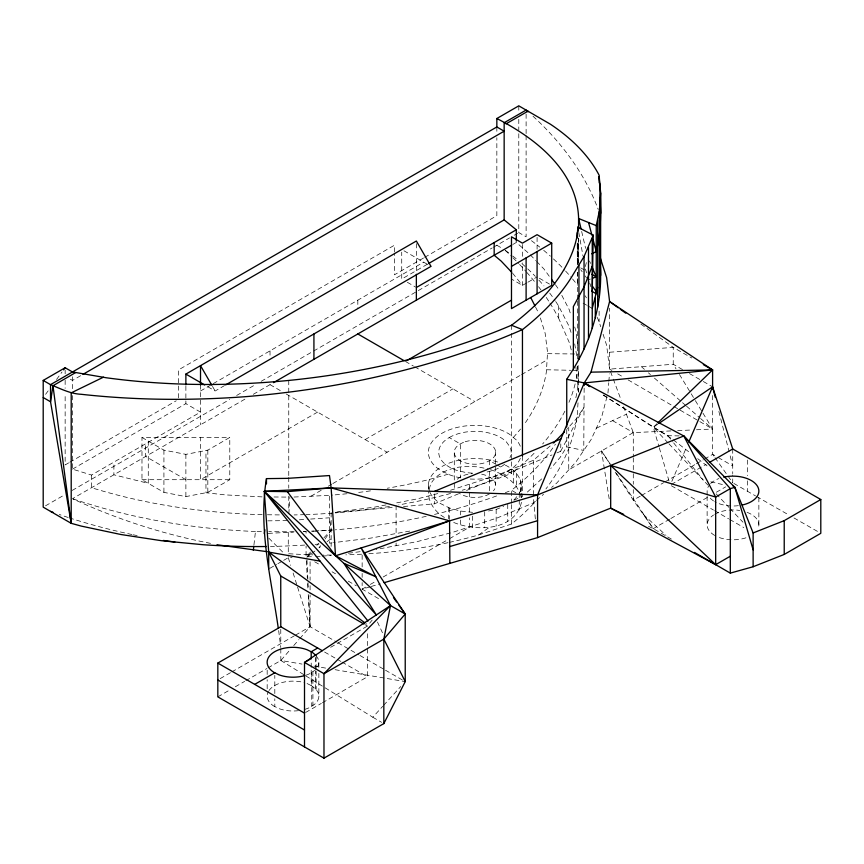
<?xml version="1.0" encoding="UTF-8"?>
<svg xmlns="http://www.w3.org/2000/svg" width="864" height="864" viewBox="0 0 864 864"><rect width="100%" height="100%" fill="white"/><g stroke="black" fill="none" stroke-linecap="round" stroke-linejoin="round"><path stroke-width="0.65" stroke-dasharray="4.32 3.24" d="M267.17 688.792L267.17 679.698M267.17 674.503L267.17 668.002M298.447 710.672A25.866 14.936 0 0 1 278.975 708.599L274.806 706.568L274.806 698.771M274.806 693.565L274.806 675.367M304.808 709.366A25.866 14.936 0 0 0 310.37 707.152L314.744 704.182A25.866 14.936 0 0 0 318.33 692.939L316.17 689.418L311.202 685.562L311.202 668.66M311.202 667.364L311.202 659.567M578.534 265.27L578.545 238.464M315.587 688.954L315.63 670.766M315.641 669.46L315.673 656.467M578.534 262.602L578.578 238.54L578.578 262.678M577.357 264.6L577.39 242.784M577.649 263.542L577.778 243.356M577.487 264.265L577.703 243.097M577.433 282.971L577.552 272.614M556.945 452.866L560.66 451.321L560.812 443.891M584.14 388.163L583.762 450.436L566.741 446.872L560.12 457.423L550.757 468.515M288.835 513.756L289.829 498.398M578.027 402.818L577.184 415.994A341.269 222.102 7.3 0 1 545.929 488.916M540.367 317.963L545.108 333.094L547.538 352.274L546.415 371.488A313.146 180.792 0 0 1 523.757 425.012M577.703 366.649L577.184 373.799A342.749 197.888 0 0 1 576.266 378.842M607.954 393.023L608.753 382.784M608.85 381.499L609.455 373.831M253.94 544.914L255.463 531.5L262.116 531.587M585.382 266.512L586.364 262.591M606.971 396.749L601.733 416.653L591.008 439.733L575.921 461.992L556.643 483.149L551.599 487.447M521.456 502.34C514.868 531.608 474.433 531.749 452.39 521.888M429.181 489.337L430.639 484.218A46.202 30.067 7.3 0 1 465.188 466.463L477.306 466.787L488.074 468.936M519.62 492.599C524.642 483.008 517.73 472.554 509.501 467.467A46.559 26.881 0 0 0 501.498 463.406M671.803 481.399L686.632 447.001M560.66 451.321L583.762 407.743L575.921 419.299L567.011 429.073M320.512 545.681L318.989 547.895L322.024 545.573M325.069 539.017L331.139 530.14L329.486 517.795L307.217 519.286M330.642 647.32L367.459 626.044L368.064 625.18L365.904 623.581M45.576 394.34L48.708 390.096M56.538 379.458L62.024 372.006M369.684 623.171L372.168 620.082M514.037 499.986L519.253 493.754L519.253 498.776M513.356 437.476L520.538 429.084M268.002 667.894L280.843 660.485L290.304 649.555M293.749 645.581L298.912 639.619M299.765 638.626L310.09 626.702L310.09 594.896M325.112 687.809L372.794 717.228L382.709 706.342M383.605 705.359L400.723 686.556M310.554 552.02L306.072 556.772L314.518 556.664M316.818 545.357L318.611 543.456M323.978 537.743L331.139 530.14L315.306 530.95M657.115 423.565L653.292 427.259L658.93 446.537M527.364 492.07L542.117 478.494M450.554 490.244L497.038 475.34L533.423 460.242L552.604 443.891M535.442 501.217L533.423 502.934L497.038 518.033L451.829 532.613M536.458 500.353L543.521 494.327M306.839 557.215L310.889 554.116M311.904 553.338L314.939 551.005M327.089 541.685L331.139 538.585M449.312 542.387A404.082 262.98 7.3 0 0 478.699 534.935L489.661 527.072M311.45 553.079L306.072 556.772L306.072 546.102M657.688 424.267L653.292 427.259L601.225 393.844M305.953 675.194A25.866 14.936 0 0 0 310.338 673.358L314.712 670.388M80.633 375.71L72.468 380.43L69.336 378.616M68.623 462.91L65.146 464.918L65.146 393.671M69.779 462.24L176.245 400.777M423.511 258.023L394.405 274.817L394.405 253.314M424.678 257.342L496.843 215.676L496.843 137.722M200.513 390.992L212.101 384.296M213.257 383.627L423.673 262.148M72.468 469.141L185.879 403.661L200.513 412.106L91.519 475.038L72.468 469.141L72.468 395.215M427.334 264.254L401.728 279.04L401.728 252.158M207.824 386.759L215.147 390.992L224.478 385.603M45.511 505.829L65.146 494.489M72.155 490.439L229.662 399.503M236.66 395.464L255.334 384.685M261.166 381.316L492.178 247.946M493.344 247.266L509.555 237.913M514.177 235.246L517.633 233.248M210.492 543.337C162.875 534.168 116.467 519.08 72.468 498.712L246.316 398.336M253.314 394.297L272.333 383.314M512.816 244.48L516.305 242.46L529.416 253.93M141.977 437.454L163.922 450.133L185.879 454.356L207.824 450.133L229.781 437.454L229.781 479.704L207.824 492.372L185.879 496.595L163.922 492.372L141.977 479.704L141.977 437.454L229.781 437.454M526.954 282.776L522.45 285.379L511.477 279.04M528.077 282.128L537.084 276.934M317.585 412.106L200.513 479.704L200.513 437.454M365.137 439.571L452.941 388.876M310.91 496.228L321.289 490.234M328.223 486.227L331.679 484.229M332.834 483.559L520.366 375.3M521.532 374.62L547.182 359.813M269.849 568.328L276.761 564.332M277.916 563.674L282.517 561.017M283.673 560.347L288.274 557.69L292.086 557.496M365.645 587.131L362.146 589.151L362.146 582.606M370.31 584.431L376.132 581.072M383.13 577.033L448.416 539.341M449.572 538.672L469.39 527.234L469.39 517.892M670.939 430.92L633.29 432.605L568.739 469.876L568.739 427.183M220.158 678.629L230.656 672.581M231.822 671.9L294.311 635.828M295.434 635.17L310.09 626.702L336.776 642.103M217.825 696.87L230.666 689.461M235.332 686.761L244.663 681.372M245.83 680.702L266.836 668.574M640.289 496.152L633.29 500.202L615.222 472.219M641.455 495.482L663.649 482.674M664.816 481.993L695.174 464.465M696.341 463.795L703.339 459.745M704.516 459.076L712.681 454.356L717.142 456.916M671.371 484.412L706.104 464.357M305.629 712.476L321.332 703.404M322.434 702.778L367.47 676.771L367.459 631.379M669.643 519.199L653.292 528.649L633.29 500.202L633.29 489.596M670.81 518.53L708.199 496.94M716.375 492.221L725.717 486.832M596.376 428.188L626.422 414.202M403.52 506.52L434.354 503.852L459.119 493.549M466.549 490.46L551.999 454.928M488.516 510.991L496.152 509.425L503.658 506.434M590.36 279.072L587.995 279.958L590.998 284.191M478.678 534.913L511.477 524.059A341.269 222.102 7.3 0 0 535.712 501.228M369.889 586.872L362.146 589.151L380.776 599.897M371.174 586.494L380.203 583.837M448.297 474.185L428.587 479.66A378.832 218.711 0 0 1 387.212 488.246M437.778 493.571L417.344 498.874L396.101 502.978L396.101 536.328M450.554 532.937L417.344 541.566L376.099 549.526M386.1 504.911L374.846 507.082L335.113 512.266M409.784 531.068L370.764 538.099L333.472 542.657M348.354 553.23L360.277 551.675M332.143 542.819L329.486 543.143L329.486 495.353M335.156 512.438L392.796 507.449M609.595 352.242L673.24 347.371L691.762 357.988M315.792 556.578L320.911 556.211M322.186 556.124L331.139 555.476M299.354 519.815L305.91 519.372M268.261 533.38L293.36 532.084M303.534 531.554L306.072 531.425L306.072 534.092M311.353 531.155L313.988 531.014M294.03 497.038L328.568 495.385A378.832 218.711 0 0 0 332.521 495.072M677.668 430.618L691.114 430.013M696.492 429.764L712.627 429.041L712.595 393.412M294.127 531.824L268.78 531.673M267.797 520.852L287.572 520.603M141.977 479.704L229.781 479.704M262.04 496.886L224.91 494.856L205.956 492.739L205.956 450.49M273.985 496.984L289.904 497.124M547.582 353.668L578.621 354.024M262.116 514.696C204.455 512.978 146.686 504.868 91.519 487.706L91.519 475.038M267.451 514.76L280.768 514.933M668.077 442.919L653.292 427.259L667.926 435.704L682.484 435.953M546.534 369.76L570.715 370.289M572.054 370.31L577.433 370.429L577.433 366.433M288.76 553.738L294.127 554.051A404.082 262.98 7.3 0 0 312.768 554.828M255.463 531.5C193.342 528.984 131.404 518.724 72.468 498.712M429.883 492.253A46.559 26.881 0 0 0 440.392 503.507L449.647 508.054L460.631 511.067L472.586 512.341M280.8 648.821L280.843 660.485L302.011 664.081M313.924 666.101L325.836 668.131M335.092 669.697L405.227 681.61M710.802 481.842L723.47 484.736M490.482 469.66C503.647 474.001 518.573 482.868 520.884 497.686M648.562 526.37L652.104 528.077M307.066 683.521L311.202 685.562M274.806 706.568L273.802 706.072A25.866 14.936 0 0 1 268.423 691.459M682.506 369.576L673.24 364.262L609.595 369.133L606.636 345.298L603.083 334.163M689.45 373.55L702.173 380.851M703.339 381.51L712.595 386.824M733.849 483.43L755.525 495.904M756.691 496.573L789.329 515.279M793.984 517.957L819.634 532.645M472.403 473.126A36.212 20.909 0 0 1 465.718 472.489L456.97 470.426A36.212 20.909 0 0 1 449.237 437.551L460.339 443.912L460.339 477.122M496.217 464.454L489.553 460.642L489.553 465.955M497.329 465.091L500.666 467.003M718.254 457.564L732.726 465.88L729.432 452.92M580.748 267.894L584.075 269.816M496.843 245.246L502.07 248.27M583.124 303.167L586.548 305.132M587.682 305.791L591.106 307.768M539.341 278.23L549.472 284.083M403.974 250.776L430.996 266.371M407.354 282.29L415.228 286.848M612.576 420.649L633.29 432.605L633.29 456.462M671.382 485.752L713.416 510.019M714.593 510.7L728.6 518.789M729.767 519.458L743.785 527.558M405.378 361.422L413.5 366.109M414.666 366.779L474.887 401.555M671.393 539.093L653.292 528.649L616.302 473.159M515.862 492.793L511.477 490.266A405.032 233.842 0 0 1 505.332 492.674M270.022 384.653L280.465 390.679M286.265 394.027L387.094 452.239M185.879 479.704L145.638 456.462L145.638 443.794M314.712 561.784L319.334 564.451M332.068 571.795L335.534 573.793M348.268 581.137L356.368 585.814M365.148 624.715L367.459 626.044M337.932 642.773L358.819 654.826M359.975 655.495L384.34 669.557M385.506 670.226L404.06 680.94M324.616 652.039L336.204 658.724M337.36 659.394L340.837 661.392M341.993 662.062L367.47 676.771M372.794 717.228L381.618 722.326M611.917 370.483L609.595 369.133L609.595 308.221M617.695 373.853L623.484 377.212M628.117 379.901L679.05 409.525M680.216 410.195L698.738 420.962M699.894 421.643L712.627 429.041L712.681 454.356L714.226 456.548M507.73 471.161L511.477 473.364A342.749 197.888 0 0 0 535.702 451.602M280.843 660.485L304.679 675.194M305.813 675.896L323.978 687.107M603.472 395.064L672.17 438.988M444.42 517.482C435.413 512.201 428.252 502.675 428.447 491.897M640.883 324.065L673.24 347.371L673.24 364.262L676.004 368.809M673.24 439.808L690.239 452.92M697.68 458.654L708.307 466.852M641.423 366.703L644.425 369.338M648.443 372.848L650.441 374.609M654.458 378.119L681.534 401.825M682.538 402.7L685.552 405.335M686.556 406.21L699.592 417.625M700.596 418.511L712.627 429.041L702.95 413.132M643.291 514.426L665.95 535.28M268.877 538.218L283.662 553.057M530.323 254.869L535.766 260.528M536.684 261.468L543.953 269.006L550.066 277.366M669.006 443.891L707.832 484.996M716.148 493.808L729.086 507.503M730.015 508.486L742.954 522.18M512.644 273.262L522.45 285.379L522.45 262.937M667.926 435.704L672.851 441.904M673.672 442.93L703.21 480.103M555.412 284.688L558.76 289.451M580.716 269.698L582.174 271.75M585.079 275.854L586.537 277.906M714.992 457.639L727.326 475.124M728.104 476.226L732.726 482.782L732.726 474.984M609.196 498.83L601.495 450.954L610.384 464.281M601.495 450.954L610.168 464.389M316.138 655.625L318.298 659.146A25.866 14.936 0 0 1 317.617 666.868M679.46 374.49L690.52 392.677M691.211 393.811L694.667 399.492M695.358 400.637L702.259 411.998M212.479 386.381L215.147 390.992M561.816 295.358L569.149 309.539L571.126 315.77M555.725 301.514A342.749 197.888 0 0 1 558.468 305.77L569.149 326.43L571.126 332.672M535.54 307.033L538.574 312.984M377.449 621.994L383.119 634.165M558.468 317.855L569.149 342.22L571.277 350.017M589.507 261.004L590.555 263.434M610.535 371.639L612.868 377.903M613.332 379.156L621.281 400.432M623.614 406.696L633.29 432.605M597.078 317.164A372.686 215.168 0 0 1 599.119 321.786L600.707 326.743M574.69 327.002L575.878 330.75L577.778 345.924M574.69 343.904L577.303 359.024M288.274 557.69L290.704 565.358M293.123 573.026L297.162 585.803M297.572 587.088L310.09 626.702L308.588 594.637M585.436 269.071L586.57 272.808M589.594 282.798L590.728 286.535M659.308 447.822L669.838 483.797M718.87 411.448L729.097 451.624M581.656 231.466L585.608 248.335M578.804 232.459L582.973 256.036M278.662 630.547L280.8 647.525M578.092 365.353L578.621 392.267M535.334 518.94L533.423 497.599M575.878 366.898L577.292 379.89M577.433 381.186L578.567 391.586M306.31 560.812L307.314 578.286M307.616 583.675L307.93 589.054M308.232 594.432L310.09 626.702M306.968 559.894L307.962 581.267M308.027 582.606L308.34 589.291M558.468 305.77L558.76 318.535M448.297 507.395L448.438 518.789M577.228 243.389L577.303 260.885M521.446 486.853L521.446 492.016M521.446 493.301L521.456 498.474M520.474 479.855L520.474 493.042M519.253 500.029L519.253 510.084M516.402 473.245L516.402 486.518M513.346 470.686L513.356 483.365M507.73 504.349L507.73 521.251M496.152 509.425L496.152 526.068M484.704 511.769L484.704 527.785M472.586 516.132L472.608 527.515M460.631 511.067L460.631 514.901M460.631 520.009L460.631 525.118M449.647 508.054L449.647 519.545M428.436 484.121L428.447 489.305M318.838 663.034L318.848 668.228M318.848 673.434L318.87 696.827M316.138 656.921L316.148 669.924M316.148 671.22L316.17 689.418M312.898 671.62L312.93 705.413M280.778 629.338L280.789 643.637M758.862 497.578L758.862 524.869M747.36 460.037L747.36 475.632M747.36 480.838L747.36 491.227M732.726 448.988L732.726 473.688M707.13 494.975L707.13 491.076A25.866 14.936 0 0 1 709.798 484.466M707.13 496.271L707.13 524.869M633.29 457.79L633.29 472.37M633.29 473.688L633.29 484.294M599.119 311.191L599.119 321.786M577.433 243.054L577.433 264.254M577.433 272.246L577.433 298.577M577.433 301.201L577.433 358.452M566.741 429.646L566.741 446.872M537.084 237.33L537.084 249.21M533.423 460.242L533.423 496.26M526.111 114.113L526.111 134.341M526.111 135.68L526.111 236.801L518.789 232.578L518.789 131.458M522.45 244.458L522.45 257.656M522.45 456.192L522.45 496.595A451.57 260.712 0 0 1 513.853 500.126M518.789 105.84L518.789 112.59M518.789 119.329L518.789 130.118M511.477 325.242L511.477 331.981M511.477 333.32L511.477 473.364A405.032 233.842 0 0 1 462.229 490.234M511.477 503.258L511.477 490.266A343.008 198.04 0 0 0 555.412 444.204M511.477 504.554L511.477 524.059M496.843 126.965L496.843 132.343M495.601 451.548L495.601 484.769M489.553 471.269L489.553 493.852L486.367 495.461A20.693 11.945 0 0 1 459.324 493.322M469.39 484.542L469.39 491.206M469.39 492.545L469.39 512.557M454.291 452.995L454.291 486.216A20.693 11.945 0 0 0 455.317 489.272M434.354 493.895L434.354 503.852M416.362 243.626L416.362 271.652M396.101 543.002L396.101 545.67M394.405 251.975L394.405 245.246L178.556 369.868L178.556 384.653M362.146 555.12L362.146 566.903M362.146 573.448L362.146 577.368M357.826 300.164L357.826 308.61M331.139 512.784L331.139 546.383M311.742 672.397L311.742 706.201M310.079 561.762L310.09 580.316M310.09 585.619L310.09 593.568M288.76 380.495L288.76 476.021M288.76 477.36L288.76 488.128M288.76 496.195L288.76 511.002M288.274 532.343L288.274 556.351M270.022 350.86L270.022 356.897M207.824 450.133L207.824 492.372M200.513 384.955L200.513 424.786M185.879 386.186L185.879 399.632M185.879 400.972L185.879 403.661M185.879 454.356L185.879 496.595M178.556 385.992L178.556 399.438M163.922 450.133L163.922 492.372M148.273 441.083L148.273 483.332L113.886 474.8L113.886 462.121M72.468 376.801L72.468 389.837M65.146 370.17L65.146 373.788M65.146 380.236L65.146 388.303M496.584 495.947A405.032 233.842 0 0 1 433.912 514.566M426.2 516.337A405.032 233.842 0 0 1 335.318 529.816M332.672 530.021A405.032 233.842 0 0 1 318.092 530.95M316.764 531.025A405.032 233.842 0 0 1 311.44 531.284M306.115 531.49A405.032 233.842 0 0 1 303.448 531.587M578.61 370.915A343.008 198.04 0 0 1 575.132 400.777M505.256 250.279A342.749 197.888 0 0 1 511.726 255.182M512.784 256.014A342.749 197.888 0 0 1 517.936 260.204M521.921 263.606A342.749 197.888 0 0 1 525.776 267.062M527.753 268.888A342.749 197.888 0 0 1 535.313 276.34M538.877 280.13A342.749 197.888 0 0 1 543.953 285.898M549.731 293.112A342.749 197.888 0 0 1 555.012 300.456M505.159 250.387A348.494 226.811 7.3 0 1 512.05 256.878M513.011 257.818A348.494 226.811 7.3 0 1 518.638 263.509M519.556 264.46A348.494 226.811 7.3 0 1 525.776 271.21M526.673 272.225A348.494 226.811 7.3 0 1 535.302 282.517M538.553 286.708A348.494 226.811 7.3 0 1 540.918 289.861M546.253 297.432A348.494 226.811 7.3 0 1 549.202 301.925M549.914 303.048A348.494 226.811 7.3 0 1 558.468 317.855M319.054 544.061A451.57 260.712 0 0 1 315.133 544.363M304.646 545.076A451.57 260.712 0 0 1 270.443 546.437M450.608 493.474A405.032 233.842 0 0 1 398.779 504.889M389.491 506.455A405.032 233.842 0 0 1 335.318 512.914M332.672 513.119A405.032 233.842 0 0 1 306.115 514.598M304.787 514.642A405.032 233.842 0 0 1 294.127 514.933M575.132 383.886A342.749 197.888 0 0 1 567.81 405.032M564.894 411.156A342.749 197.888 0 0 1 542.657 443.956M370.472 490.86A378.832 218.711 0 0 1 356.173 492.718M347.015 493.733A378.832 218.711 0 0 1 333.85 494.964M531.468 240.7A372.686 215.168 0 0 1 539.73 247.093M543.715 250.355A372.686 215.168 0 0 1 550.4 256.154M553.424 258.908A372.686 215.168 0 0 1 564.775 270.194M565.661 271.145A372.686 215.168 0 0 1 570.834 276.944M572.562 278.986A372.686 215.168 0 0 1 577.541 285.185M585.068 295.715A372.686 215.168 0 0 1 586.462 297.842M137.149 535.604A432.432 249.664 0 0 1 133.261 534.794M131.965 534.524A432.432 249.664 0 0 1 69.498 517.903M68.213 517.493A432.432 249.664 0 0 1 59.303 514.49M533.023 116.24A375.624 249.502 4.3 0 1 598.223 209.466M745.934 537.808A25.866 14.936 0 0 1 716.72 536.479M714.701 535.432A25.866 14.936 0 0 1 713.556 515.02M714.701 514.307A25.866 14.936 0 0 1 739.692 510.44M747.079 512.341A25.866 14.936 0 0 1 757.987 528.736M448.006 542.678A404.082 262.98 7.3 0 1 368.14 553.802M361.616 554.191A404.082 262.98 7.3 0 1 345.859 554.839M331.355 555.055A404.082 262.98 7.3 0 1 323.406 555.034M520.333 458.287A46.559 26.881 0 0 1 514.037 466.873L506.164 472.219A46.559 26.881 0 0 1 468.558 478.904M460.631 477.857A46.559 26.881 0 0 1 449.647 474.844L440.392 470.297A46.559 26.881 0 0 1 443.729 432.324A46.559 26.881 0 0 1 509.501 434.257L516.402 440.024A46.559 26.881 0 0 1 520.474 446.645M504.706 464.195A36.212 20.909 0 0 1 484.466 472.446M449.237 437.551A36.212 20.909 0 0 1 506.239 441.742L509.89 446.785A36.212 20.909 0 0 1 509.965 457.607M738.385 505.678A25.866 14.936 0 0 1 714.701 501.638M713.556 500.926A25.866 14.936 0 0 1 709.096 496.789M710.597 483.602A25.866 14.936 0 0 1 718.913 478.548M429.419 491.119A46.559 26.881 0 0 1 447.412 463.806A46.559 26.881 0 0 1 497.934 462.11M481.691 474.196A20.693 11.945 0 0 1 493.463 490.828M457.304 479.239A20.693 11.945 0 0 1 459.454 477.565L463.536 475.524A20.693 11.945 0 0 1 472.349 473.634M268.996 690.552A25.866 14.936 0 0 1 304.754 682.754M463.536 442.303L459.454 444.355A20.693 11.945 0 0 0 459.324 460.112A20.693 11.945 0 0 0 486.367 462.24L490.439 460.199A20.693 11.945 0 0 0 490.568 444.442A20.693 11.945 0 0 0 463.536 442.303"/><path stroke-width="1.3" d="M522.45 456.192L522.45 329.605L511.477 325.242A403.315 194.108 -7.2 0 1 294.127 379.89C231.8 386.402 168.696 386.24 106.553 377.806L72.468 371.974L65.146 367.751L43.2 380.43L43.2 507.157L71.204 523.325L81.281 526.1L120.884 534.503L161.676 540.734L203.299 544.741A451.57 260.712 0 0 0 266.49 546.502M311.202 658.26L311.202 651.758L317.671 648.032M591.808 291.222L596.246 293.792L596.246 225.623L599.368 211.01L600.642 192.974L599.119 175.198A379.847 182.822 -7.2 0 0 550.4 124.211L518.789 105.84L496.843 118.519L496.843 126.965L504.155 131.188L82.966 374.36M578.599 229.187L578.567 217.004C576.202 170.046 535.432 138.283 496.843 118.519M577.411 237.622L577.433 232.448L577.433 237.751M577.854 231.25L577.876 227.21L593.244 235.148L592.24 291.524M577.832 231.185L577.876 227.21L578.34 229.835M584.194 385.549L584.248 382.946L591.008 372.146L609.595 301.547L606.636 277.7L599.918 256.673M566.741 427L566.741 379.285L573.167 369.328C592.229 338.224 602.975 301.45 600.232 264.816L600.232 184.043C600.62 206.561 601.906 229.5 596.246 251.543L591.84 253.832M577.876 227.21L577.184 235.31A340.859 164.052 -7.2 0 1 511.51 325.253M253.336 550.282L253.789 546.253M75.578 372.6L52.963 385.776L50.544 401.76L71.204 523.325L71.204 392.861L103.464 377.168M703.739 557.766L730.307 573.113L753.127 566.741L753.127 532.948L734.875 487.35L683.802 435.974L537.57 494.91L331.139 487.89L264.265 491.335L343.98 563.414L375.818 576.742L335.502 555.757L331.139 487.89L329.486 475.556L287.572 478.354L266.479 478.624C258.098 528.498 271.199 578.696 278.24 627.923M264.265 533.585L264.924 529.772M383.832 723.6L383.832 639.112L390.506 605.567L361.13 547.916L405.216 614.012L405.227 681.61L383.832 723.6L323.978 758.16L217.825 696.87L217.825 663.077L280.778 626.735L322.304 650.7M592.24 308.426L597.683 287.399M522.461 329.605A362.437 174.442 -7.2 0 0 573.35 274.158L584.053 256.554L593.244 235.148M592.24 266.177L584.053 286.902L573.35 306.623L573.35 368.734M384.08 582.703L537.57 537.602L537.57 494.91L584.248 382.946L712.595 369.922L712.595 389.459M688.759 442.087L712.595 386.824L732.726 448.988L820.8 499.522L820.8 533.315L784.22 554.44L753.127 566.741M63.58 369.878L65.146 367.751M405.216 614.012L390.506 605.567L304.506 662.429L323.978 673.672L383.832 639.112L405.216 614.012L398.952 605.254M564.419 431.924L553.619 443.038M658.076 422.636L712.595 369.922L609.595 301.547L618.224 307.757M658.778 423.511L712.595 386.824L715.23 397.192M496.843 126.965L50.512 384.653L43.2 380.43M506.034 123.865L528.012 111.175M185.879 384.847L185.879 374.09L416.362 241.024L430.996 266.371L225.644 384.923M428.501 263.585L504.155 219.899L504.155 122.742L526.111 110.074A375.624 249.502 4.3 0 1 528.109 111.812M416.362 287.496L516.305 229.792L504.155 219.899M273.488 382.655L511.65 245.149M511.477 266.371L551.718 243.14L551.718 285.379L511.477 308.61L511.477 236.801L522.45 243.14L537.084 234.684L551.718 243.14M406.544 360.742L511.477 300.164M254.718 684.374L274.806 672.775L278.942 674.806A25.866 14.936 0 0 0 304.776 675.562M310.133 659.178L304.506 662.429L304.506 746.906M709.571 462.359L732.726 448.988M753.127 532.948L784.22 520.646L820.8 499.522M730.307 556.211L715.673 564.667L610.686 508.14L537.57 537.602M434.354 491.4L560.909 438.923M522.45 329.605C434.894 367.902 340.427 388.811 245.387 396.684C190.739 400.723 135.756 400.302 81.281 394.297C70.308 393.833 60.512 388.649 50.512 384.653L50.544 401.76L43.232 397.537M592.715 278.186L596.257 276.858L592.11 267.095M364.651 552.874L449.561 520.852L537.57 494.91M449.852 563.371L449.561 520.852L335.502 555.757L287.323 491.638L264.265 491.335L268.704 552.096L268.704 568.987M449.755 546.566L537.57 520.711M753.127 549.85L734.875 487.35L730.307 488.624L715.673 497.07L610.686 465.448L610.686 508.14L623.7 514.404M287.323 491.638L331.139 487.89L449.561 520.852M591.008 372.146L712.595 369.922L703.339 364.619M267.451 551.729L217.015 544.752M174.83 541.998L167.4 541.058A432.432 249.664 0 0 1 163.426 540.421M280.778 626.735L280.746 576.029L268.704 552.096L320.069 561.136M566.741 379.285L584.248 382.946L683.802 435.974L730.307 488.624L730.307 573.113M581.051 228.874L578.621 218.495L596.246 225.623M274.806 672.775L273.802 672.268A25.866 14.936 0 0 1 273.316 652.579A25.866 14.936 0 0 1 307.066 649.728L312.206 652.255L316.04 655.474M591.829 274.298L596.257 276.858M357.826 333.958L404.222 360.752M694.494 552.431L702.972 557.323M185.879 374.09L204.692 384.955M280.746 576.029L363.992 624.046M217.825 663.077L304.506 713.124M217.825 679.979L304.506 730.015M589.896 386.51L584.248 382.946L589.907 386.575M620.384 309.312L625.774 313.2M268.704 552.096L364.824 622.793M732.748 485.708L734.875 487.35M610.686 465.448L715.673 564.667L715.673 497.07L683.802 435.974M511.758 272.322L501.142 261.068L494.176 255.236L494.176 242.568M367.999 621.065L264.265 491.335L376.326 614.941L343.98 563.414L390.506 605.567L323.978 673.672L323.978 758.16M551.588 279.461L554.645 283.64M393.476 597.596L396.608 601.97M592.499 286.308L596.246 291.6M211.82 385.225L200.513 365.645L200.513 384.955M530.701 297.518L534.935 305.845M383.832 639.112L405.227 681.61M588.578 222.577L591.916 235.17M593.244 240.203L596.246 251.543M52.963 385.776L71.204 523.325M599.184 176.526L599.454 183.179M600.07 197.824L600.232 201.82M599.173 176.504L599.443 183.049M600.07 198.774L600.642 213.332M784.22 520.646L784.22 554.44M600.642 192.974L600.642 275.443M600.35 201.971L600.35 286.07M599.368 211.01L599.368 296.687M597.683 220.104L597.683 307.271M595.307 297.94L595.307 317.812M592.24 238.324L592.24 328.288M588.492 247.45L588.492 338.699M584.053 256.554L584.053 349.013M578.945 265.626L578.945 359.23M537.084 251.586L537.084 293.825M526.111 257.926L526.111 300.164M516.305 229.792L516.305 241.196M416.362 274.288L416.362 300.164M313.924 333.958L313.924 359.305M266.479 478.624L266.479 483.905M53.006 512.287A432.432 249.664 0 0 1 50.512 511.38M723.73 477.133A25.866 14.936 0 0 1 757.145 485.719A25.866 14.936 0 0 1 742.262 505.019"/></g></svg>
